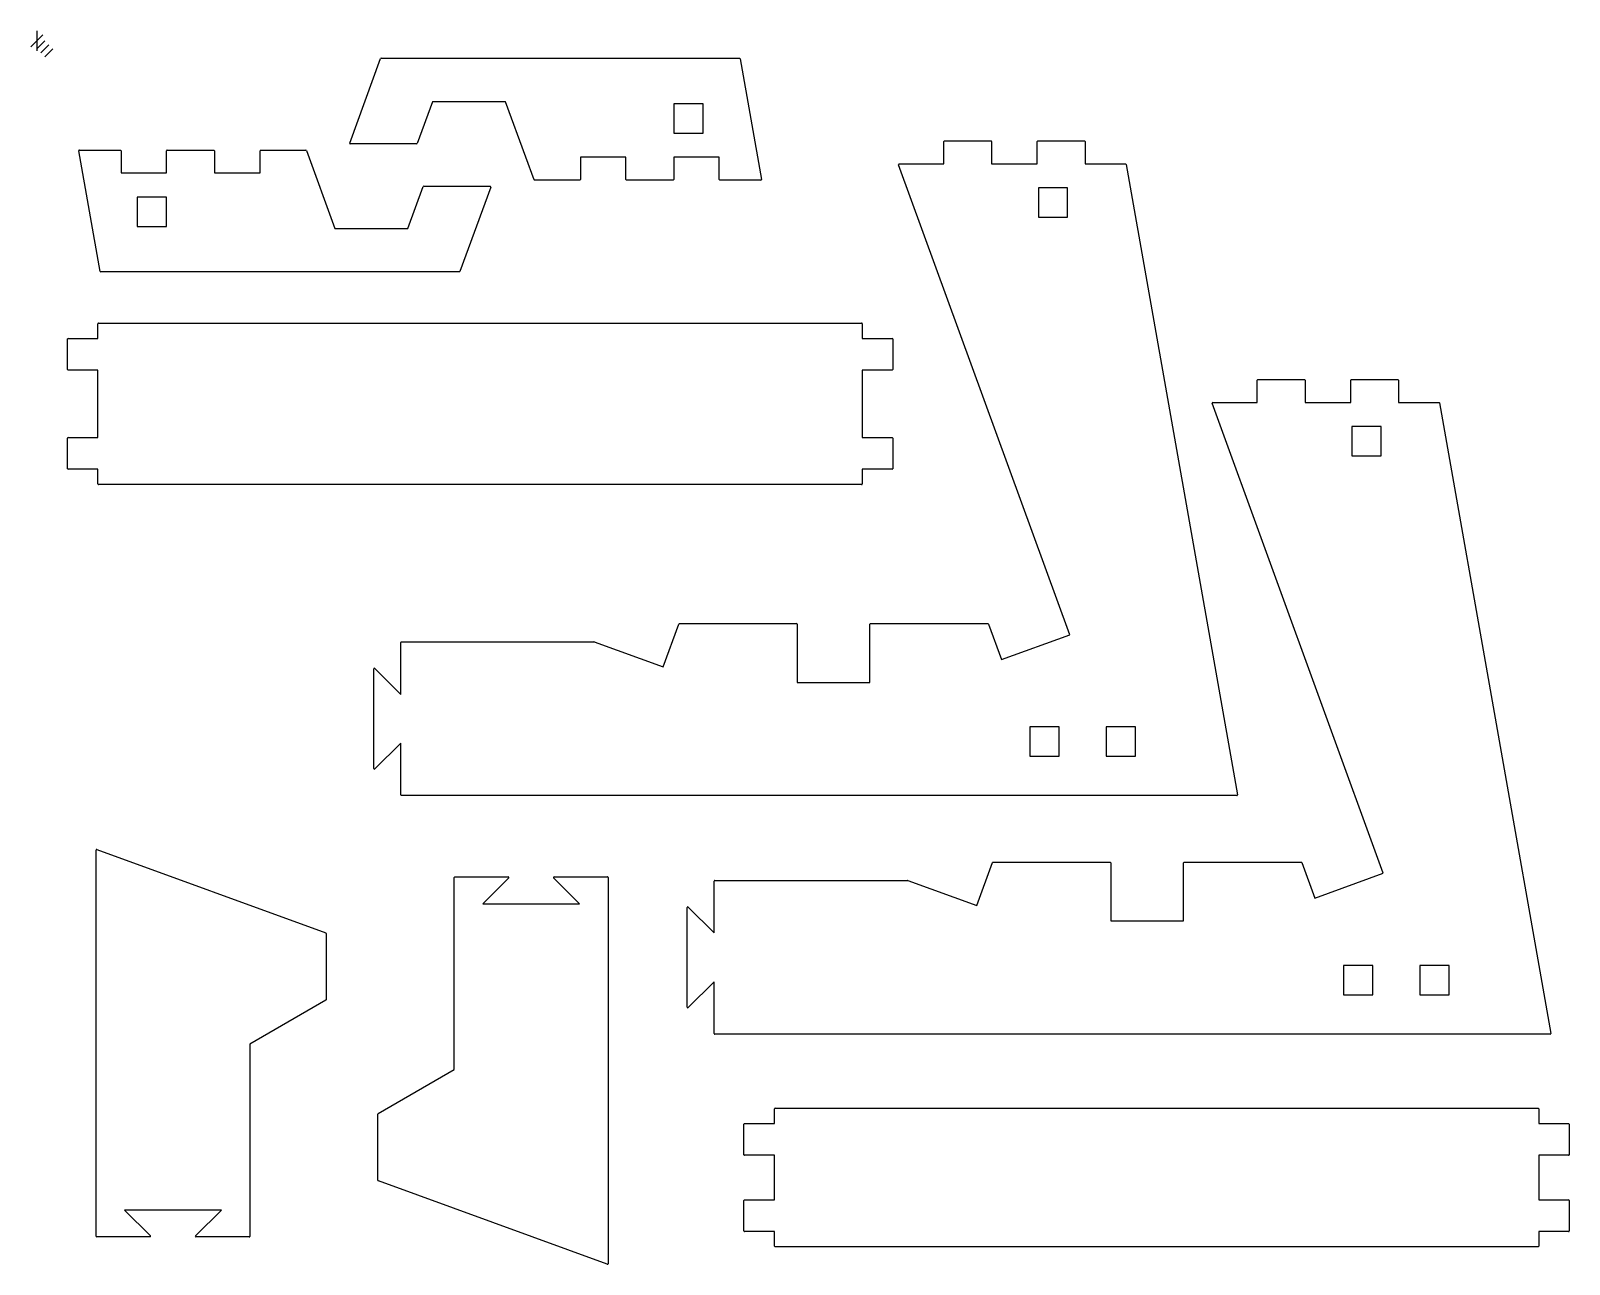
# Model space of a CAD drawing. Extents: x -1 to 214, y 146 to 318.
import ezdxf

# ---------------------------------------------------------------- set-up
doc = ezdxf.new("R2010")
doc.units = 0

msp = doc.modelspace()

# ---------------------------------------------------------------- linework, layer by layer
at = {"layer": '1'}
for p, q in [((43.731, 302.497), (48.02981, 314.3094)), ((48.1108, 314.366), (48.030615, 314.309858)), ((48.1108, 314.366), (98.2441, 314.366)), ((98.3281, 314.295), (98.244063, 314.365513)), ((98.3282, 314.295), (101.30338, 297.4201)), ((55.3001, 308.289), (53.17102, 302.43938)), ((65.5273, 308.289), (55.3001, 308.289)), ((68.3455, 300.547), (65.52723, 308.28891)), ((93.1317, 307.987), (89.0355, 307.987)), ((89.0355, 307.987), (89.0355, 304.539)), ((93.1317, 303.891), (93.1317, 307.987)), ((89.0355, 304.539), (89.0355, 303.891)), ((89.0355, 303.891), (93.1317, 303.891)), ((8.84739, 284.554), (5.87249, 301.428)), ((5.891262, 301.496519), (5.872593, 301.426851)), ((5.95663, 301.527), (5.891262, 301.496519)), ((5.95659, 301.528), (11.6976, 301.528)), ((11.7828, 301.442), (11.697467, 301.527333)), ((11.7828, 301.442), (11.7828, 298.327)), ((18.165059, 301.502008), (18.140065, 301.441667)), ((18.1401, 298.327), (18.1401, 301.442)), ((18.2254, 301.527), (18.165059, 301.502008)), ((18.2253, 301.528), (24.7534, 301.528)), ((24.8387, 301.442), (24.7534, 301.527)), ((24.8387, 301.442), (24.8387, 298.327)), ((31.196, 298.327), (31.196, 301.442)), ((31.2814, 301.527), (31.196067, 301.441667)), ((31.2815, 301.528), (37.5959, 301.528)), ((37.6763, 301.471), (37.596112, 301.527148)), ((37.6761, 301.472), (41.64725, 290.559)), ((43.7309, 302.497), (43.741181, 302.418865)), ((43.741181, 302.418865), (43.811085, 302.382474)), ((53.0912, 302.383), (43.8111, 302.383)), ((53.0911, 302.383), (53.171288, 302.439151)), ((126.769, 299.599), (126.769, 302.713)), ((126.855, 302.799), (126.769667, 302.713667)), ((126.855, 302.799), (133.382, 302.799)), ((133.443005, 302.77334), (133.382664, 302.798333)), ((133.468, 302.713), (133.443005, 302.77334)), ((133.468, 302.713), (133.468, 299.599)), ((139.825, 299.599), (139.825, 302.713)), ((139.911, 302.799), (139.825667, 302.713667)), ((139.911, 302.799), (146.439, 302.799)), ((146.524, 302.713), (146.438667, 302.798333)), ((146.524, 302.713), (146.524, 299.599)), ((69.4995, 297.377), (68.34549, 300.54692)), ((82.337, 300.52), (75.9796, 300.52)), ((75.9796, 300.52), (75.9796, 297.406)), ((82.337, 297.406), (82.337, 300.52)), ((95.3928, 300.52), (89.0355, 300.52)), ((89.0355, 300.52), (89.0355, 297.406)), ((95.3928, 297.406), (95.3928, 300.52)), ((144.383, 233.754), (120.4597, 299.4835)), ((120.4701, 299.562613), (120.459812, 299.484483)), ((120.54, 299.599), (120.4701, 299.562613)), ((120.54, 299.599), (126.769, 299.599)), ((133.468, 299.599), (139.825, 299.599)), ((146.524, 299.599), (152.179, 299.599)), ((152.263, 299.528), (152.178966, 299.598513)), ((152.264, 299.528), (167.8105, 211.3565)), ((11.7828, 298.327), (18.1401, 298.327)), ((24.8387, 298.327), (31.196, 298.327)), ((69.4994, 297.376), (69.579585, 297.319852)), ((75.8941, 297.32), (69.5797, 297.32)), ((75.8942, 297.32), (75.979533, 297.405333)), ((82.3369, 297.406), (82.361895, 297.34566)), ((82.361895, 297.34566), (82.422235, 297.320667)), ((88.9503, 297.32), (82.4222, 297.32)), ((88.9502, 297.32), (89.010541, 297.344992)), ((89.010541, 297.344992), (89.035535, 297.405333)), ((95.3929, 297.406), (95.478233, 297.320667)), ((101.219, 297.32), (95.4784, 297.32)), ((101.219, 297.32), (101.284368, 297.350481)), ((101.284368, 297.350481), (101.303037, 297.420149)), ((18.1401, 294.957), (14.0439, 294.957)), ((14.0439, 294.957), (14.0439, 290.861)), ((18.1401, 290.861), (18.1401, 294.957)), ((51.8744, 290.559), (54.00348, 296.40946)), ((54.0846, 296.465), (54.004415, 296.408855)), ((54.0845, 296.465), (63.3645, 296.465)), ((63.4447, 296.351), (59.14477, 284.5386)), ((63.434511, 296.429128), (63.364612, 296.465514)), ((63.4448, 296.351), (63.434511, 296.429128)), ((144.092, 296.228), (139.996, 296.228)), ((139.996, 296.228), (139.996, 292.132)), ((144.092, 292.132), (144.092, 296.228)), ((14.0439, 290.861), (17.1501, 290.861)), ((17.1501, 290.861), (17.9694, 290.861)), ((17.9694, 290.861), (18.1401, 290.861)), ((41.6472, 290.559), (51.8744, 290.559)), ((139.996, 292.132), (143.454, 292.132)), ((143.454, 292.132), (144.092, 292.132)), ((8.84752, 284.554), (8.931557, 284.483484)), ((18.9625, 284.482), (8.9315, 284.482)), ((59.0648, 284.482), (18.9625, 284.482)), ((59.0649, 284.483), (59.145085, 284.539145)), ((8.56498, 277.299005), (8.539987, 277.238665)), ((8.541, 275.191), (8.541, 277.239)), ((8.62532, 277.324), (8.56498, 277.299005)), ((8.62538, 277.324), (115.292, 277.324)), ((115.352006, 277.299342), (115.291664, 277.324335)), ((115.377, 277.239), (115.352006, 277.299342)), ((115.377, 277.239), (115.377, 275.191)), ((4.35866, 275.191), (4.273327, 275.105667)), ((4.27437, 270.839), (4.27437, 275.106)), ((4.35875, 275.191), (8.541, 275.191)), ((115.377, 275.191), (119.559, 275.191)), ((119.644, 275.106), (119.558667, 275.191333)), ((119.644, 275.106), (119.644, 270.839)), ((4.27333, 270.839), (4.358663, 270.753667)), ((8.541, 270.754), (4.35875, 270.754)), ((8.541, 261.324), (8.541, 270.754)), ((119.559, 270.754), (115.377, 270.754)), ((115.377, 270.754), (115.377, 261.324)), ((119.559, 270.754), (119.644333, 270.839333)), ((170.597, 266.229), (170.597, 269.344)), ((170.683, 269.429), (170.597667, 269.343667)), ((170.683, 269.429), (177.211, 269.429)), ((177.296, 269.344), (177.210667, 269.429333)), ((177.296, 269.344), (177.296, 266.229)), ((183.739, 269.429), (183.653667, 269.343667)), ((183.654, 266.229), (183.654, 269.344)), ((183.739, 269.429), (190.267, 269.429)), ((190.352, 269.344), (190.266667, 269.429333)), ((190.352, 269.344), (190.352, 266.229)), ((188.212, 200.384), (164.2878, 266.1138)), ((164.298098, 266.192612), (164.287812, 266.11448)), ((164.368, 266.229), (164.298098, 266.192612)), ((164.368, 266.229), (170.597, 266.229)), ((177.296, 266.229), (183.654, 266.229)), ((190.352, 266.229), (193.383, 266.229)), ((193.383, 266.229), (196.008, 266.229)), ((196.092, 266.158), (196.007963, 266.228519)), ((196.092, 266.159), (211.6396, 177.9872)), ((187.92, 262.859), (183.824, 262.859)), ((183.824, 262.859), (183.824, 258.762)), ((187.92, 258.762), (187.92, 262.859)), ((4.298317, 261.299002), (4.273327, 261.238656)), ((4.27437, 256.972), (4.27437, 261.239)), ((4.35866, 261.324), (4.298317, 261.299002)), ((4.35875, 261.324), (8.541, 261.324)), ((115.377, 261.324), (119.559, 261.324)), ((119.61901, 261.299346), (119.558667, 261.324344)), ((119.644, 261.239), (119.61901, 261.299346)), ((119.644, 261.239), (119.644, 256.972)), ((183.824, 258.762), (187.272, 258.762)), ((187.272, 258.762), (187.92, 258.762)), ((4.27333, 256.972), (4.358663, 256.886684)), ((8.541, 256.888), (4.35875, 256.888)), ((8.541, 254.839), (8.541, 256.888)), ((119.559, 256.888), (115.377, 256.888)), ((115.377, 256.888), (115.377, 254.839)), ((119.559, 256.887), (119.644333, 256.972316)), ((8.53999, 254.839), (8.56498, 254.778654)), ((8.56498, 254.778654), (8.625323, 254.753656)), ((42.0684, 254.754), (8.62538, 254.754)), ((115.292, 254.754), (42.0684, 254.754)), ((115.292, 254.754), (115.352345, 254.778996)), ((115.352345, 254.778996), (115.377336, 254.839344)), ((87.5533, 229.247), (89.73784, 235.24704)), ((89.8178, 235.304), (89.737612, 235.247866)), ((89.8178, 235.303), (106.201, 235.303)), ((106.26101, 235.279346), (106.200667, 235.304344)), ((106.286, 235.219), (106.26101, 235.279346)), ((106.286, 235.219), (106.286, 227.091)), ((116.486657, 235.279002), (116.461667, 235.218656)), ((116.462, 227.091), (116.462, 235.219)), ((116.547, 235.304), (116.486657, 235.279002)), ((116.547, 235.303), (132.93, 235.303)), ((133.01, 235.248), (132.929812, 235.304134)), ((133.01, 235.247), (134.8213, 230.27425)), ((50.9485, 232.76), (50.863167, 232.674684)), ((50.8633, 225.414), (50.8633, 232.676)), ((50.9485, 232.76), (77.8818, 232.76)), ((77.911, 232.755), (77.881813, 232.76008)), ((77.9106, 232.755), (87.55325, 229.24698)), ((134.822, 230.274), (144.38368, 233.7538)), ((47.0914, 215.037), (47.0914, 228.979)), ((47.144103, 229.0575), (47.091425, 228.978661)), ((47.2371, 229.039), (47.144103, 229.0575)), ((47.2376, 229.041), (50.86331, 225.41445)), ((106.286, 227.091), (116.462, 227.091)), ((142.916, 220.856), (138.82, 220.856)), ((138.82, 220.856), (138.82, 217.399)), ((142.916, 216.761), (142.916, 220.856)), ((150.125, 220.856), (149.487, 220.856)), ((149.487, 220.856), (149.487, 216.761)), ((153.583, 220.856), (150.125, 220.856)), ((153.583, 216.761), (153.583, 220.856)), ((50.8633, 218.601), (47.23759, 214.97727)), ((50.8633, 211.343), (50.8633, 218.601)), ((138.82, 217.399), (138.82, 216.761)), ((138.82, 216.761), (142.916, 216.761)), ((149.487, 216.761), (153.583, 216.761)), ((47.0914, 215.036), (47.144078, 214.957161)), ((47.144078, 214.957161), (47.237075, 214.975661)), ((50.8632, 211.342), (50.948533, 211.256684)), ((91.0487, 211.255), (50.9485, 211.255)), ((167.726, 211.255), (91.0487, 211.255)), ((167.726, 211.256), (167.791361, 211.286476)), ((167.791361, 211.286476), (167.810037, 211.356132)), ((8.27961, 149.617), (8.27961, 203.635)), ((8.317074, 203.704718), (8.280684, 203.634812)), ((8.39521, 203.715), (8.317074, 203.704718)), ((8.39532, 203.715), (40.39362, 192.0683)), ((131.381, 195.877), (133.56656, 201.87704)), ((133.647, 201.935), (133.566812, 201.878838)), ((133.647, 201.933), (150.03, 201.933)), ((150.09001, 201.909346), (150.029667, 201.934344)), ((150.115, 201.849), (150.09001, 201.909346)), ((150.115, 201.849), (150.115, 193.721)), ((160.291, 193.721), (160.291, 201.849)), ((160.316657, 201.910002), (160.291667, 201.849656)), ((160.377, 201.935), (160.316657, 201.910002)), ((160.377, 201.933), (176.759, 201.933)), ((176.839, 201.878), (176.758812, 201.934162)), ((176.84, 201.877), (178.65017, 196.90425)), ((178.65, 196.904), (188.21253, 200.3838)), ((58.3505, 172.933), (58.3505, 199.817)), ((58.4372, 199.903), (58.351884, 199.817664)), ((58.438, 199.903), (65.9028, 199.903)), ((65.9649, 199.757), (62.33835, 196.13141)), ((65.982697, 199.849994), (65.903861, 199.902672)), ((65.9642, 199.757), (65.982697, 199.849994)), ((72.3039, 199.903), (72.225061, 199.850322)), ((72.225061, 199.850322), (72.243561, 199.757325)), ((75.8681, 196.131), (72.24437, 199.75659)), ((72.3036, 199.903), (79.7712, 199.903)), ((79.830904, 199.877345), (79.770556, 199.902336)), ((79.8559, 199.817), (79.830904, 199.877345)), ((79.8559, 199.817), (79.8559, 145.798)), ((94.716357, 199.366002), (94.691367, 199.305656)), ((94.6914, 192.044), (94.6914, 199.306)), ((94.7767, 199.391), (94.716357, 199.366002)), ((94.7767, 199.391), (121.71, 199.391)), ((121.739, 199.385), (121.709813, 199.39008)), ((121.74, 199.385), (131.38158, 195.87698)), ((62.3383, 196.131), (75.8681, 196.131)), ((90.9207, 181.667), (90.9207, 195.609)), ((90.973406, 195.688497), (90.920728, 195.609661)), ((91.0664, 195.67), (90.973406, 195.688497)), ((91.0658, 195.671), (94.69139, 192.04445)), ((150.115, 193.721), (160.291, 193.721)), ((40.4513, 191.988), (40.395166, 192.068185)), ((40.4501, 191.988), (40.4501, 182.708)), ((186.745, 187.486), (182.649, 187.486)), ((182.649, 187.486), (182.649, 183.391)), ((186.745, 183.391), (186.745, 187.486)), ((193.486, 187.486), (193.315, 187.486)), ((193.315, 187.486), (193.315, 183.391)), ((194.305, 187.486), (193.486, 187.486)), ((197.411, 187.486), (194.305, 187.486)), ((197.411, 183.391), (197.411, 187.486)), ((94.6914, 185.231), (91.06581, 181.60727)), ((94.6914, 177.973), (94.6914, 185.231)), ((182.649, 183.391), (185.755, 183.391)), ((185.755, 183.391), (186.574, 183.391)), ((186.574, 183.391), (186.745, 183.391)), ((193.315, 183.391), (197.411, 183.391)), ((40.4078, 182.634), (29.785, 176.50047)), ((40.4087, 182.634), (40.451344, 182.7079)), ((90.9207, 181.667), (90.973378, 181.588164)), ((90.973378, 181.588164), (91.066372, 181.606661)), ((29.7849, 176.501), (29.7849, 149.617)), ((94.6914, 177.972), (94.71639, 177.911654)), ((94.71639, 177.911654), (94.776733, 177.886656)), ((211.555, 177.888), (94.7767, 177.888)), ((211.555, 177.887), (211.620374, 177.917485)), ((211.620374, 177.917485), (211.639037, 177.987161)), ((47.7277, 166.8), (58.3505, 172.93325)), ((47.7269, 166.799), (47.684228, 166.725097)), ((47.6854, 157.446), (47.6854, 166.725)), ((103.123657, 167.500002), (103.098667, 167.439656)), ((103.099, 165.391), (103.099, 167.44)), ((103.184, 167.525), (103.123657, 167.500002)), ((103.184, 167.525), (183.184, 167.525)), ((183.184, 167.525), (209.851, 167.525)), ((209.911009, 167.500347), (209.850665, 167.525344)), ((209.936, 167.44), (209.911009, 167.500347)), ((209.936, 167.44), (209.936, 165.391)), ((98.9175, 165.392), (98.832167, 165.306684)), ((98.8322, 161.039), (98.8322, 165.307)), ((98.9175, 165.391), (103.099, 165.391)), ((209.936, 165.391), (214.117, 165.391)), ((214.203, 165.306), (214.117665, 165.391316)), ((214.203, 165.307), (214.203, 161.039)), ((98.8322, 161.04), (98.85719, 160.979654)), ((98.85719, 160.979654), (98.917533, 160.954656)), ((103.099, 160.955), (98.9175, 160.955)), ((103.099, 154.726), (103.099, 160.955)), ((214.117, 160.955), (209.936, 160.955)), ((209.936, 160.955), (209.936, 154.726)), ((214.117, 160.954), (214.177345, 160.978996)), ((214.177345, 160.978996), (214.202336, 161.039344)), ((47.6842, 157.446), (47.740362, 157.365812)), ((79.7401, 145.718), (47.7418, 157.365)), ((25.7971, 153.302), (12.2674, 153.302)), ((12.2674, 153.302), (15.89395, 149.67658)), ((22.1734, 149.677), (25.79713, 153.30242)), ((98.857157, 154.700002), (98.832167, 154.639656)), ((98.8322, 150.374), (98.8322, 154.639)), ((98.9175, 154.725), (98.857157, 154.700002)), ((98.9175, 154.726), (103.099, 154.726)), ((209.936, 154.726), (214.117, 154.726)), ((214.178009, 154.700347), (214.117665, 154.725344)), ((214.203, 154.64), (214.178009, 154.700347)), ((214.203, 154.639), (214.203, 150.374)), ((8.28068, 149.617), (8.365996, 149.531667)), ((15.8319, 149.532), (8.3671, 149.532)), ((15.8327, 149.531), (15.911536, 149.583678)), ((15.911536, 149.583678), (15.893039, 149.676672)), ((22.1723, 149.677), (22.1538, 149.584003)), ((22.1538, 149.584003), (22.232639, 149.531325)), ((29.7003, 149.532), (22.2327, 149.532)), ((29.6993, 149.531), (29.759646, 149.55599)), ((29.759646, 149.55599), (29.784644, 149.616333)), ((98.8322, 150.373), (98.85719, 150.312654)), ((98.85719, 150.312654), (98.917533, 150.287656)), ((103.099, 150.287), (98.9175, 150.287)), ((103.099, 148.241), (103.099, 150.287)), ((214.117, 150.287), (209.936, 150.287)), ((209.936, 150.287), (209.936, 148.241)), ((214.117, 150.288), (214.177345, 150.312996)), ((214.177345, 150.312996), (214.202336, 150.373344)), ((103.099, 148.24), (103.184333, 148.154684)), ((209.851, 148.153), (103.184, 148.153)), ((209.851, 148.154), (209.936336, 148.239316)), ((79.7414, 145.718), (79.819535, 145.728281)), ((79.819535, 145.728281), (79.855926, 145.798185))]:
    msp.add_line(p, q, dxfattribs=at)
at = {"layer": 'Layer 1'}
for p, q in [((0.846666, 317.647), (-0.846666, 315.953)), ((0, 318.211), (0, 315.389)), ((1.12889, 316.8), (0, 315.67111)), ((1.69333, 316.236), (0.56444, 315.10711)), ((2.25778, 315.671), (1.12889, 314.54211))]:
    msp.add_line(p, q, dxfattribs=at)

doc.saveas('drawing.dxf')
